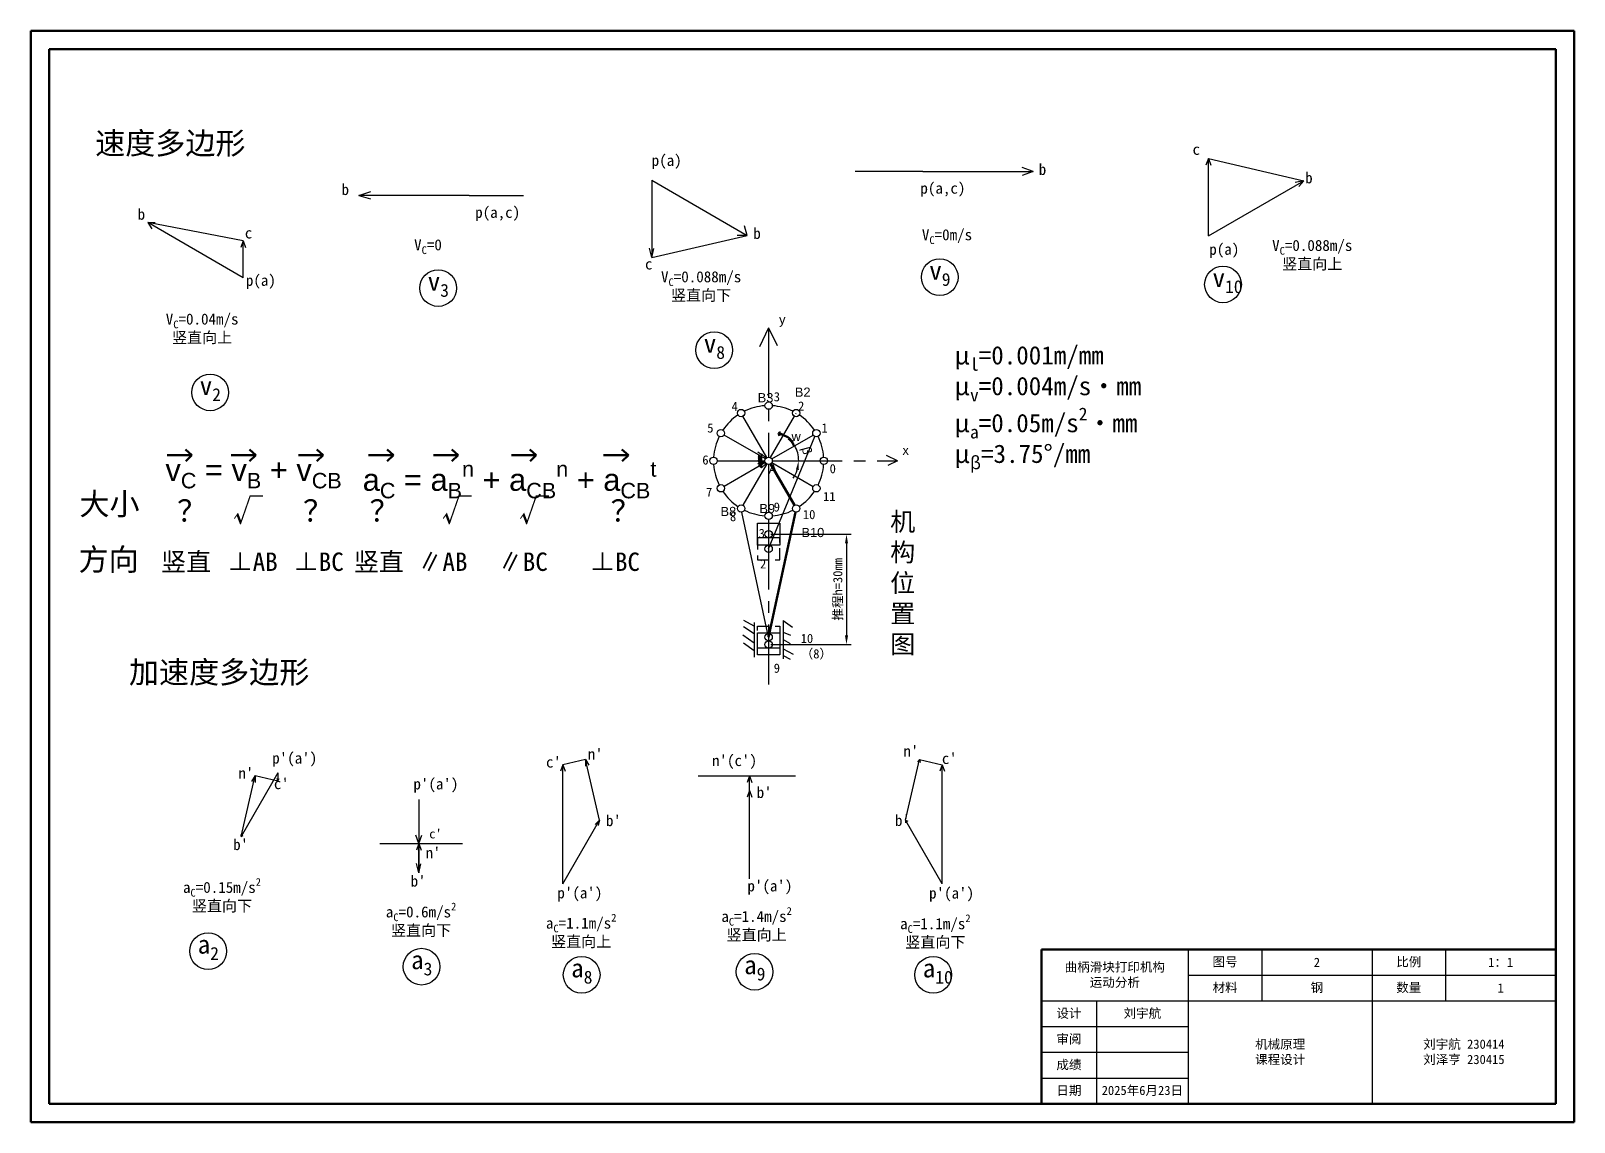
# Model space of a CAD drawing. Header units: millimetres. Extents: x 1831 to 4374, y 1930 to 4051.
# Drawn here: x 1831.1 to 2251.1, y 1930.1 to 2227.1 of the extents above; entities outside this region: 2.
import ezdxf

# ---------------------------------------------------------------- set-up
doc = ezdxf.new("R2010")
doc.units = ezdxf.units.MM
doc.linetypes.add('CENTER2', pattern=[28.575, 19.05, -3.175, 3.175, -3.175])
doc.linetypes.add('HIDDEN2', pattern=[4.7625, 3.175, -1.5875])
doc.layers.add('中心线', color=7, linetype='CENTER2')
doc.layers.add('虚线', color=7, linetype='HIDDEN2')
doc.layers.add('粗实线', color=7, linetype='Continuous', lineweight=50)
doc.styles.get("Standard").update_dxf_attribs({"font": 'arial.ttf'})
doc.dimstyles.new('ISO-25', dxfattribs={"dimtxt": 2.5, "dimasz": 2.5, "dimexe": 1.25, "dimexo": 0.625, "dimtad": 1, "dimtxsty": 'Standard', "dimcen": 2.5, "dimadec": 0, "dimazin": 0, "dimtfac": 1, "dimtmove": 0, "dimatfit": 3, "dimfxl": 1, "dimarcsym": 0})

# ---------------------------------------------------------------- blocks, each defined once
blk = doc.blocks.new('*U2')
blk.add_circle((0, 0), 1)
blk = doc.blocks.new('*U3')
at = {"color": 0, "linetype": 'ByBlock', "lineweight": -2, "transparency": 16777216}
blk.add_blockref('*U2', (2031.84, 2125.12), dxfattribs=at)
for p, rotation in [((2024.34, 2123.11), 29.99999999999999), ((2039.34, 2123.11), 329.9999999999999), ((2018.85, 2117.62), 59.99999999999999), ((2044.83, 2117.62), 299.9999999999999), ((2016.84, 2110.12), 90), ((2046.84, 2110.12), 270), ((2018.85, 2102.62), 120), ((2044.83, 2102.62), 240), ((2024.34, 2097.13), 150), ((2031.84, 2095.12), 180), ((2039.34, 2097.13), 210)]:
    blk.add_blockref('*U2', p, dxfattribs=dict(at, rotation=rotation))
blk = doc.blocks.new('*D4')
at = {"layer": 'Defpoints', "color": 0, "transparency": 16777216}
for p in [(2044.83, 2117.62), (2032.71, 2110.62), (2032.84, 2110.12), (2039.91, 2111.55), (2066.87, 2110.12)]:
    blk.add_point(p, dxfattribs=at)
at = {"layer": '粗实线', "color": 0, "lineweight": -2, "transparency": 16777216}
for start, end in [(47.5625, 65.125), (0, 30), (324.875, 342.4375)]:
    blk.add_arc((2031.84, 2110.12), 8.19, start, end, dxfattribs=at)
at = {"layer": '粗实线', "color": 0, "transparency": 16777216}
for points in [[(2037.69, 2116.43), (2037.04, 2115.91), (2038.93, 2114.22)], [(2039.24, 2107.72), (2040.06, 2107.59), (2040.03, 2110.12)]]:
    blk.add_solid(points, dxfattribs=at)
at = {"layer": '粗实线', "color": 0, "transparency": 16777216, "insert": (2041.92, 2112.82), "char_height": 2.5, "attachment_point": 5, "rotation": 285}
blk.add_mtext('β', dxfattribs=at)
blk = doc.blocks.new('*D5')
at = {"color": 0, "lineweight": -2, "transparency": 16777216}
for p, q in [((2032.47, 2090.12), (2054.28, 2090.12)), ((2053.03, 2087.62), (2053.03, 2062.62)), ((2032.47, 2060.12), (2054.28, 2060.12))]:
    blk.add_line(p, q, dxfattribs=at)
at = {"color": 0, "transparency": 16777216}
for points in [[(2052.61, 2087.62), (2053.45, 2087.62), (2053.03, 2090.12)], [(2052.61, 2062.62), (2053.45, 2062.62), (2053.03, 2060.12)]]:
    blk.add_solid(points, dxfattribs=at)
at = {"layer": 'Defpoints', "color": 0, "transparency": 16777216}
for p in [(2031.84, 2090.12), (2031.84, 2060.12), (2053.03, 2060.12)]:
    blk.add_point(p, dxfattribs=at)
at = {"color": 0, "transparency": 16777216, "insert": (2050.78, 2075.12), "char_height": 2.5, "attachment_point": 5, "rotation": 90}
blk.add_mtext('{\\fSimSun|b0|i0|c134|p2;推程h=30mm}', dxfattribs=at)

msp = doc.modelspace()

# ---------------------------------------------------------------- linework, layer by layer
for p, q in [((2073.832, 2188.883), (2055.368, 2188.883)), ((2073.832, 2188.883), (2103.832, 2188.883)), ((2151.508, 2171.345), (2151.508, 2192.345)), ((2151.508, 2192.345), (2177.488, 2186.345)), ((2000.06, 2186.451), (2026.041, 2171.451)), ((2000.06, 2186.451), (2000.06, 2165.451)), ((2151.508, 2171.345), (2177.488, 2186.345)), ((1920.317, 2182.315), (1923.547, 2183.364)), ((1950.317, 2182.315), (1920.317, 2182.315)), ((1920.317, 2182.315), (1923.447, 2181.368)), ((1950.317, 2182.315), (1965.164, 2182.315)), ((1888.853, 2159.949), (1862.873, 2174.949)), ((1888.853, 2169.949), (1862.873, 2174.949)), ((1862.873, 2174.949), (1864.011, 2173.27)), ((1862.873, 2174.949), (1864.908, 2174.949)), ((2000.06, 2165.451), (2026.041, 2171.451)), ((2026.041, 2171.451), (2023.27, 2171.451)), ((2026.041, 2171.451), (2025.243, 2174.047)), ((1888.853, 2159.949), (1888.853, 2169.949)), ((2031.843, 2146.313), (2029.367, 2141.15)), ((2031.843, 2146.313), (2034.183, 2141.497)), ((2031.343, 2110.991), (2024.843, 2122.249)), ((2032.343, 2110.991), (2038.843, 2122.249)), ((2039.232, 2122.922), (2039.343, 2123.115)), ((2030.977, 2110.625), (2019.719, 2117.125)), ((2032.709, 2110.625), (2043.968, 2117.125)), ((2031.843, 2086.125), (2044.452, 2116.7)), ((2030.977, 2109.625), (2019.719, 2103.125)), ((2031.343, 2109.259), (2024.843, 2098)), ((2029.935, 2111.688), (2028.876, 2112.459)), ((2029.935, 2108.661), (2028.938, 2109.371)), ((2029.935, 2110.786), (2028.947, 2111.496)), ((2029.935, 2109.727), (2028.957, 2110.399)), ((2029.935, 2109.333), (2028.963, 2110.019)), ((2029.935, 2110.091), (2028.968, 2110.725)), ((2029.935, 2110.381), (2028.988, 2111.121)), ((2029.935, 2108.222), (2029.09, 2108.845)), ((2029.935, 2109.023), (2029.122, 2109.632)), ((2031.123, 2110.818), (2029.935, 2111.96)), ((2029.935, 2111.96), (2029.935, 2108.222)), ((2029.935, 2109.499), (2030.843, 2110.125)), ((2029.935, 2109.499), (2030.843, 2110.125)), ((2029.935, 2108.222), (2031.135, 2109.418)), ((2031.843, 2110.125), (2031.843, 2110.125)), ((2031.843, 2110.125), (2031.843, 2110.125)), ((2031.843, 2110.125), (2031.843, 2110.125)), ((2031.843, 2110.125), (2031.843, 2110.125)), ((2031.843, 2110.125), (2031.843, 2110.125)), ((2031.843, 2110.125), (2031.843, 2110.125)), ((2031.843, 2110.125), (2031.843, 2110.125)), ((2031.843, 2110.125), (2031.843, 2110.125)), ((2032.709, 2109.625), (2043.968, 2103.125)), ((2066.873, 2110.125), (2063.958, 2111.567)), ((2066.873, 2110.125), (2064.306, 2108.856)), ((2031.843, 2062.125), (2024.553, 2096.156)), ((2028.843, 2087.125), (2028.843, 2093.125)), ((2028.843, 2093.125), (2034.843, 2093.125)), ((2034.843, 2093.125), (2034.843, 2087.125)), ((2031.843, 2087.125), (2028.843, 2087.125)), ((2034.843, 2087.125), (2031.843, 2087.125)), ((2027.932, 2065.125), (2025.053, 2066.638)), ((2035.838, 2066.638), (2035.838, 2056.247)), ((2035.838, 2066.638), (2038.331, 2064.834)), ((2027.932, 2060.455), (2024.839, 2062.644)), ((2027.932, 2063.031), (2025.01, 2064.877)), ((2027.932, 2066.08), (2027.932, 2056.676)), ((2028.843, 2057.296), (2028.843, 2063.296)), ((2028.843, 2063.296), (2034.843, 2063.296)), ((2034.843, 2063.296), (2034.843, 2057.296)), ((2035.838, 2063.503), (2037.815, 2062.687)), ((2027.932, 2058.394), (2025.01, 2060.455)), ((2031.843, 2059.125), (2028.843, 2059.125)), ((2035.838, 2061.442), (2037.686, 2060.412)), ((2035.838, 2058.952), (2038.502, 2057.492)), ((2031.843, 2057.296), (2028.843, 2057.296)), ((2034.843, 2057.296), (2031.843, 2057.296)), ((2035.838, 2057.105), (2037.686, 2056.161)), ((1982.022, 2028.833), (1975.846, 2027.407)), ((1985.846, 2012.269), (1982.022, 2028.833)), ((1982.022, 2028.833), (1982.022, 2026.985)), ((1982.022, 2028.833), (1982.918, 2027.308)), ((2069.087, 2012.269), (2072.911, 2028.833)), ((2072.911, 2028.833), (2072.347, 2028.117)), ((2072.911, 2028.833), (2079.087, 2027.407)), ((2072.911, 2028.833), (2073.12, 2027.975)), ((1898.309, 2025.202), (1888.309, 2007.881)), ((1888.309, 2007.881), (1892.133, 2024.446)), ((1892.133, 2024.446), (1898.309, 2023.02)), ((1898.309, 2025.202), (1898.309, 2023.02)), ((1975.846, 1994.948), (1975.846, 2027.407)), ((2079.087, 1994.948), (2079.087, 2027.407)), ((2012.701, 2024.34), (2039.109, 2024.34)), ((2026.625, 2016.34), (2026.625, 2024.34)), ((1936.628, 2017.952), (1936.628, 1997.952)), ((2026.625, 1996.34), (2026.625, 2016.34)), ((1975.846, 1994.948), (1985.846, 2012.269)), ((1985.846, 2012.269), (1984.665, 2011.116)), ((1985.846, 2012.269), (1985.487, 2010.892)), ((2079.087, 1994.948), (2069.087, 2012.269)), ((2069.087, 2012.269), (2069.087, 2011.586)), ((2069.087, 2012.269), (2069.679, 2012.003)), ((1936.628, 2005.952), (1935.809, 2008.191)), ((1936.628, 2005.952), (1937.445, 2008.212)), ((1926.006, 2005.952), (1948.5, 2005.952)), ((1936.628, 1997.952), (1936.628, 2005.952)), ((2146.056, 1977.12), (2146.056, 1935.12)), ((2166.056, 1977.12), (2166.056, 1963.12)), ((2196.056, 1977.12), (2196.056, 1935.12)), ((2216.056, 1977.12), (2216.056, 1963.12)), ((2146.056, 1970.12), (2246.056, 1970.12)), ((2106.056, 1963.12), (2246.056, 1963.12)), ((2121.056, 1963.12), (2121.056, 1935.12)), ((2106.056, 1956.12), (2146.056, 1956.12)), ((2106.056, 1949.12), (2146.056, 1949.12)), ((2106.056, 1942.12), (2146.056, 1942.12))]:
    msp.add_line(p, q)
for centre, radius in [((2078.402, 2160.086), 4.994), ((2155.493, 2158.124), 4.994), ((1941.903, 2157.117), 4.994), ((2017.036, 2140.23), 4.994), ((1879.849, 2128.728), 4.994), ((2031.843, 2110.125), 1), ((2031.843, 2090.125), 1), ((2031.843, 2086.125), 1), ((2031.843, 2062.125), 1), ((2031.843, 2060.125), 1), ((1879.304, 1976.66), 4.994), ((1937.388, 1972.431), 4.994), ((1980.952, 1970.206), 4.994), ((2028.03, 1971.061), 4.994), ((2076.628, 1970.19), 4.994)]:
    msp.add_circle(centre, radius)
for start, end in [(123.82043, 146.17957), (93.82043, 116.17957), (63.82043, 86.17957), (33.82043, 56.17957), (153.82043, 176.17957), (3.82043, 26.17957), (183.82043, 206.17957), (333.82043, 356.17957), (213.82043, 236.58918), (303.82043, 326.17957), (243.82043, 266.17957), (273.82043, 296.17957)]:
    msp.add_arc((2031.843, 2110.125), 15, start, end)
at = {"layer": '中心线'}
for p, q in [((2031.843, 2146.313), (2031.843, 2111.125)), ((2017.843, 2110.125), (2030.843, 2110.125)), ((2031.843, 2109.125), (2031.843, 2096.125)), ((2032.843, 2110.125), (2066.873, 2110.125)), ((2031.843, 2094.125), (2031.843, 2049.264))]:
    msp.add_line(p, q, dxfattribs=at)
at = {"layer": '粗实线'}
for p, q in [((1831.056, 2227.12), (2251.056, 2227.12)), ((1831.056, 1930.12), (1831.056, 2227.12)), ((2251.056, 2227.12), (2251.056, 1930.12)), ((1836.056, 2222.12), (1836.056, 1935.12)), ((2246.056, 2222.12), (1836.056, 2222.12)), ((2246.056, 1935.12), (2246.056, 2222.12)), ((2073.832, 2188.883), (2073.832, 2188.883)), ((1950.317, 2182.315), (1950.317, 2182.315)), ((2034.48, 2117.614), (2035.066, 2117.876)), ((2034.48, 2117.614), (2034.838, 2116.918)), ((1874.902, 2111.665), (1873.153, 2113.225)), ((1892.278, 2111.665), (1890.528, 2113.225)), ((1910.601, 2111.665), (1908.852, 2113.225)), ((1929.729, 2111.665), (1927.98, 2113.225)), ((1947.348, 2111.665), (1945.599, 2113.225)), ((1968.59, 2111.665), (1966.841, 2113.225)), ((1993.659, 2111.665), (1991.91, 2113.225)), ((1868.156, 2111.665), (1874.902, 2111.665)), ((1874.902, 2111.665), (1873.216, 2109.979)), ((1885.531, 2111.665), (1892.278, 2111.665)), ((1892.278, 2111.665), (1890.591, 2109.979)), ((1903.854, 2111.665), (1910.601, 2111.665)), ((1910.601, 2111.665), (1908.914, 2109.979)), ((1922.982, 2111.665), (1929.729, 2111.665)), ((1929.729, 2111.665), (1928.043, 2109.979)), ((1940.601, 2111.665), (1947.348, 2111.665)), ((1947.348, 2111.665), (1945.661, 2109.979)), ((1961.844, 2111.665), (1968.59, 2111.665)), ((1968.59, 2111.665), (1966.904, 2109.979)), ((1986.912, 2111.665), (1993.659, 2111.665)), ((1993.659, 2111.665), (1991.972, 2109.979)), ((2032.343, 2109.259), (2038.843, 2098)), ((2031.843, 2062.125), (2039.134, 2096.156)), ((1936.628, 2017.952), (1936.628, 2017.952)), ((2026.625, 1996.34), (2026.625, 1996.34)), ((2106.056, 1935.12), (2106.056, 1977.12)), ((2106.056, 1977.12), (2246.056, 1977.12)), ((1836.056, 1935.12), (2246.056, 1935.12)), ((2251.056, 1930.12), (1831.056, 1930.12))]:
    msp.add_line(p, q, dxfattribs=at)
msp.add_spline([(2038.771, 2114.125), (2037.756, 2115.915), (2034.48, 2117.614)], degree=3, dxfattribs=at)
at = {"layer": '虚线'}
for p, q in [((2103.832, 2188.883), (2100.085, 2190.174)), ((2103.832, 2188.883), (2100.085, 2187.474)), ((2151.508, 2192.345), (2150.868, 2190.576)), ((2151.508, 2192.345), (2152.155, 2190.576)), ((2177.488, 2186.345), (2175.118, 2185.83)), ((2177.488, 2186.345), (2176.121, 2184.734)), ((1888.853, 2169.949), (1888.214, 2168.18)), ((1888.853, 2169.949), (1889.501, 2168.18)), ((2000.06, 2165.451), (1999.457, 2167.999)), ((2000.06, 2165.451), (2000.634, 2167.909)), ((2031.843, 2089.125), (2028.843, 2089.125)), ((2028.843, 2089.125), (2028.843, 2083.125)), ((2034.843, 2089.125), (2031.843, 2089.125)), ((2034.843, 2083.125), (2034.843, 2089.125)), ((2028.843, 2083.125), (2034.843, 2083.125)), ((2028.843, 2059.125), (2028.843, 2065.125)), ((2028.843, 2065.125), (2034.843, 2065.125)), ((2034.843, 2065.125), (2034.843, 2059.125)), ((2034.843, 2059.125), (2031.843, 2059.125)), ((1892.133, 2024.446), (1891.11, 2022.784)), ((1892.133, 2024.446), (1892.133, 2022.559)), ((1975.846, 2027.407), (1975.207, 2025.638)), ((1975.846, 2027.407), (1976.493, 2025.638)), ((2079.087, 2027.407), (2078.447, 2025.638)), ((2079.087, 2027.407), (2079.734, 2025.638)), ((1898.309, 2023.02), (1898.06, 2023.654)), ((1898.309, 2023.02), (1898.61, 2023.682)), ((2026.625, 2024.34), (2025.985, 2022.57)), ((2026.625, 2020.34), (2025.985, 2018.57)), ((2026.625, 2024.34), (2027.272, 2022.57)), ((2026.625, 2020.34), (2027.272, 2018.57)), ((1888.309, 2007.881), (1888.309, 2008.414)), ((1888.309, 2007.881), (1888.856, 2008.091)), ((1936.628, 2005.952), (1935.988, 2004.182)), ((1936.628, 2005.952), (1937.275, 2004.182)), ((1936.628, 1997.952), (1936.025, 2000.501)), ((1936.628, 1997.952), (1937.202, 2000.41))]:
    msp.add_line(p, q, dxfattribs=at)

# ---------------------------------------------------------------- block references
msp.add_blockref('*U3', (0, 0))

# ---------------------------------------------------------------- texts
for s, width, heights, insert, char_height, attachment_point in [("{\\fFangSong|b0|i0|c0|p49;c'}", 7.35954, [0], (3783.754, 4048.061), 3, 9), ('{\\fFangSong|b0|i0|c134|p49;机械原理\\fFangSong|b0|i0|c0|p49;\\P\\fFangSong|b0|i0|c134|p49;课程设计}', 50, [0], (4367.112, 3912.24), 2.5, 5), ('{\\fFangSong|b0|i0|c0|p49;p(a)}', 4.86341, [0], (2000.022, 2193.371), 3, 1), ('{\\fFangSong|b0|i0|c0|p49;c}', 3.66711, [0], (2147.201, 2196.374), 3, 1), ('{\\fFangSong|b0|i0|c0|p49;b}', 8.01301, [0], (2107.394, 2190.916), 3, 3), ('{\\fFangSong|b0|i0|c0|p49;b}', 8.01301, [0], (2179.892, 2188.628), 3, 3), ('{\\fFangSong|b0|i0|c0|p49;b}', 8.01301, [0], (1917.642, 2185.448), 3, 3), ('{\\fFangSong|b0|i0|c0|p49;p(a\\fFangSong|b0|i0|c134|p49;,c\\fFangSong|b0|i0|c0|p49;)}', 4.86341, [0], (2073.146, 2185.812), 3, 1), ('{\\fFangSong|b0|i0|c0|p49;b}', 8.01301, [0], (1862.148, 2178.716), 3, 3), ('{\\fFangSong|b0|i0|c0|p49;p(a\\fFangSong|b0|i0|c134|p49;,c\\fFangSong|b0|i0|c0|p49;)}', 4.86341, [0], (1951.973, 2179.232), 3, 1), ('{\\fFangSong|b0|i0|c0|p49;c}', 3.66711, [0], (1889.282, 2173.618), 3, 1), ('{\\fFangSong|b0|i0|c0|p49;b}', 8.01301, [0], (2029.712, 2173.502), 3, 3), ('{\\fFangSong|b0|i0|c0|p49;p(a)}', 4.86341, [0], (2151.765, 2169.181), 3, 1), ('{\\fFangSong|b0|i0|c0|p49;c}', 3.66711, [0], (1998.198, 2165.179), 3, 1), ('\\A1;{\\fFangSong|b0|i0|c134|p49;v\\H0.7x;\\S^ 9;}', 11.70348, [0], (2075.559, 2164.413), 5, 1), ('{\\fFangSong|b0|i0|c0|p49;p(a)}', 4.86341, [0], (1889.57, 2160.728), 3, 1), ('\\A1;{\\fFangSong|b0|i0|c134|p49;v\\H0.7x;\\S^ 3;}', 11.70348, [5.057], (1939.059, 2161.445), 5, 1), ('\\A1;{\\fFangSong|b0|i0|c134|p49;v\\H0.7x;\\S^ 10;}', 11.70348, [0], (2152.65, 2162.452), 5, 1), ('\\A1;{\\fFangSong|b0|i0|c134|p49;v\\H0.7x;\\S^ 8;}', 11.70348, [0], (2014.193, 2144.557), 5, 1), ('\\A1;{\\fFangSong|b0|i0|c134|p49;v\\H0.7x;\\S^ 2;}', 11.70348, [0], (1877.005, 2133.056), 5, 1), ('\\A1;v{\\H0.7x;\\S^ C;\\H1.42857x; }= v{\\H0.7x;\\S^ B;\\H1.42857x; }+ v{\\H0.7x;\\S^ CB;}', 106.17894, [0], (1867.68, 2110.653), 6, 1), ('\\A1;a{\\H0.7x;\\S^ C;\\H1.42857x; }= a{\\H0.7x;\\S^ B;\\Sn^ ;\\H1.42857x; }+ a{\\H0.7x;\\S^ CB;\\Sn^ ;\\H1.42857x; }+ a{\\H0.7x;\\S^ CB;\\St^ ;}', 129.1528, [0], (1921.373, 2109.979), 6, 1), ("{\\fFangSong|b0|i0|c0|p49;p'(a')}", 17.52782, [0], (1896.731, 2030.708), 3, 1), ("{\\fFangSong|b0|i0|c0|p49;c'}", 7.35954, [0], (1975.335, 2026.576), 3, 9), ("{\\fFangSong|b0|i0|c134|p49;n\\fFangSong|b0|i0|c0|p49;'}", 7.35954, [0], (1986.69, 2028.792), 3, 9), ("{\\fFangSong|b0|i0|c134|p49;n'(\\fFangSong|b0|i0|c0|p49;c'\\fFangSong|b0|i0|c134|p49;)}", 7.35954, [0], (2028.677, 2026.234), 3, 9), ("{\\fFangSong|b0|i0|c134|p49;n\\fFangSong|b0|i0|c0|p49;'}", 7.35954, [0], (2072.603, 2029.609), 3, 9), ("{\\fFangSong|b0|i0|c0|p49;c'}", 7.35954, [0], (2083.064, 2027.546), 3, 9), ("{\\fFangSong|b0|i0|c134|p49;n\\fFangSong|b0|i0|c0|p49;'}", 7.35954, [0], (1891.621, 2023.615), 3, 9), ("{\\fFangSong|b0|i0|c0|p49;c'}", 7.35954, [0], (1901.269, 2020.694), 3, 9), ("{\\fFangSong|b0|i0|c0|p49;p'(a')}", 17.52782, [0], (1935.175, 2023.673), 3, 1), ("{\\fFangSong|b0|i0|c0|p49;b'}", 4.50197, [0], (2028.604, 2021.351), 3, 1), ("{\\fFangSong|b0|i0|c0|p49;b'}", 4.50197, [0], (1987.569, 2013.684), 3, 1), ("{\\fFangSong|b0|i0|c0|p49;b'}", 4.50197, [0], (2066.223, 2013.723), 3, 1), ("{\\fFangSong|b0|i0|c0|p49;c'}", 3.49681, [0], (1939.472, 2007.298), 2.5, 7), ("{\\fFangSong|b0|i0|c0|p49;b'}", 4.50197, [0], (1886.11, 2007.167), 3, 1), ("{\\fFangSong|b0|i0|c134|p49;n'}", 7.35954, [0], (1942.55, 2001.952), 3, 9), ("{\\fFangSong|b0|i0|c0|p49;b'}", 4.50197, [0], (1934.43, 1997.237), 3, 1), ("{\\fFangSong|b0|i0|c0|p49;p'(a')}", 17.52782, [0], (2026.069, 1995.92), 3, 1), ("{\\fFangSong|b0|i0|c0|p49;p'(a')}", 17.52782, [0], (1974.345, 1994.015), 3, 1), ("{\\fFangSong|b0|i0|c0|p49;p'(a')}", 17.52782, [0], (2075.511, 1993.968), 3, 1), ('\\A1;{\\fFangSong|b0|i0|c0|p49;a\\H0.7x;\\S^ 2;}', 11.70348, [0], (1876.46, 1980.988), 5, 1), ('\\A1;{\\fFangSong|b0|i0|c0|p49;a\\fFangSong|b0|i0|c134|p49;\\H0.7x;\\S^ 3;}', 11.70348, [0], (1934.545, 1976.758), 5, 1), ('\\A1;{\\fFangSong|b0|i0|c0|p49;a\\fFangSong|b0|i0|c134|p49;\\H0.7x;\\S^ 9;}', 11.70348, [0], (2025.186, 1975.388), 5, 1), ('{\\fFangSong|b0|i0|c134|p49;图号}', 20, [0], (2156.056, 1973.62), 2.5, 5), ('{\\fFangSong|b0|i0|c0|p49;2}', 30, [0], (2181.056, 1973.62), 2.5, 5), ('{\\fFangSong|b0|i0|c134|p49;比例}', 20, [0], (2206.056, 1973.62), 2.5, 5), ('{\\fFangSong|b0|i0|c134|p49;1：1}', 30, [0], (2231.056, 1973.62), 2.5, 5), ('\\A1;{\\fFangSong|b0|i0|c0|p49;a\\fFangSong|b0|i0|c134|p49;\\H0.7x;\\S^ 8;}', 11.70348, [0], (1978.109, 1974.533), 5, 1), ('\\A1;{\\fFangSong|b0|i0|c0|p49;a\\fFangSong|b0|i0|c134|p49;\\H0.7x;\\S^ 10;}', 11.70348, [0], (2073.785, 1974.518), 5, 1), ('{\\fFangSong|b0|i0|c134|p49;曲柄滑块打印机构\\fFangSong|b0|i0|c0|p49;\\P\\fFangSong|b0|i0|c134|p49;运动分析}', 40, [0], (2126.056, 1970.12), 2.5, 5), ('{\\fFangSong|b0|i0|c134|p49;材料}', 20, [0], (2156.056, 1966.62), 2.5, 5), ('{\\fFangSong|b0|i0|c134|p49;钢}', 30, [0], (2181.056, 1966.62), 2.5, 5), ('{\\fFangSong|b0|i0|c134|p49;数量}', 20, [0], (2206.056, 1966.62), 2.5, 5), ('{\\fFangSong|b0|i0|c134|p49;1}', 30, [0], (2231.056, 1966.62), 2.5, 5), ('{\\fSimSun|b0|i0|c134|p2;刘宇航}', 25, [0], (2133.556, 1959.62), 2.5, 5), ('{\\fFangSong|b0|i0|c134|p49;设计}', 15, [0], (2113.556, 1959.62), 2.5, 5), ('{\\fFangSong|b0|i0|c134|p49;审阅}', 15, [0], (2113.556, 1952.62), 2.5, 5), ('{\\fFangSong|b0|i0|c134|p49;机械原理\\fFangSong|b0|i0|c0|p49;\\P\\fFangSong|b0|i0|c134|p49;课程设计}', 50, [0], (2171.056, 1949.12), 2.5, 5), ('{\\fFangSong|b0|i0|c134|p49;刘宇航 230414\\P刘泽亨 230415}', 50, [0], (2221.056, 1949.12), 2.5, 5), ('{\\fFangSong|b0|i0|c134|p49;成绩}', 15, [0], (2113.556, 1945.62), 2.5, 5), ('{\\fFangSong|b0|i0|c134|p49;日期}', 15, [0], (2113.556, 1938.62), 2.5, 5), ('{\\fSimSun|b0|i0|c134|p2;2025年6月23日}', 25, [0], (2133.556, 1938.62), 2.5, 5)]:
    msp.add_mtext_dynamic_manual_height_columns(s, width=width, gutter_width=12.5, heights=heights, dxfattribs=dict(insert=insert, char_height=char_height, attachment_point=attachment_point))
at = {"layer": '粗实线'}
for s, width, insert, char_height, attachment_point in [('\\A1;{\\fFangSong|b0|i0|c0|p49;V\\H0.7x;\\S^ C;\\H1.42857x;=0m/s}', 34.95318, (2080.383, 2171.123), 3, 5), ('\\A1;{\\fFangSong|b0|i0|c0|p49;V\\H0.7x;\\S^ C;\\H1.42857x;=\\fFangSong|b0|i0|c134|p49;0}', 34.95318, (1939.131, 2168.384), 3, 5), ('\\A1;{\\fFangSong|b0|i0|c0|p49;V\\H0.7x;\\S^ C;\\H1.42857x;=0.0\\fFangSong|b0|i0|c134|p49;88\\fFangSong|b0|i0|c0|p49;m/s\\P\\fFangSong|b0|i0|c134|p49;竖直向上}', 34.95318, (2179.778, 2166.054), 3, 5), ('\\A1;{\\fFangSong|b0|i0|c0|p49;V\\H0.7x;\\S^ C;\\H1.42857x;=0.0\\fFangSong|b0|i0|c134|p49;88\\fFangSong|b0|i0|c0|p49;m/s\\P\\fFangSong|b0|i0|c134|p49;竖直向下}', 34.95318, (2013.47, 2157.52), 3, 5), ('\\A1;{\\fFangSong|b0|i0|c0|p49;V\\H0.7x;\\S^ C;\\H1.42857x;=0.04m/s\\P\\fFangSong|b0|i0|c134|p49;竖直向上}', 34.95318, (1877.667, 2146.019), 3, 5), ('y', 6.00263, (2034.687, 2149.812), 2.5, 1), ('\\A1;{\\fFangSong|b0|i0|c134|p49;μ\\H0.7x;\\S^ l;\\H1.42857x;=0.001m/mm\\Pμ\\H0.7x;\\S^ v;\\H1.42857x;=0.004m/s·mm\\Pμ\\H0.7x;\\S^ a;\\H1.42857x;=0.05m/s\\H0.7x;\\S2^ ;\\H1.42857x;·mm\\Pμ\\H0.7x;\\S^ β;\\H1.42857x;=3.75°/mm}', 67.42888, (2082.369, 2141.332), 5, 1), ('B2', 4, (2038.973, 2130.034), 2.5, 1), ('{\\fFangSong|b0|i0|c134|p49;4}', 4.62555, (2021.76, 2126.147), 2.5, 1), ('B3', 4, (2028.861, 2128.531), 2.5, 1), ('{\\fFangSong|b0|i0|c134|p49;3}', 4.62555, (2033.231, 2128.794), 2.5, 1), ('{\\fFangSong|b0|i0|c134|p49;2}', 4.62555, (2039.849, 2126.255), 2.5, 1), ('{\\fFangSong|b0|i0|c134|p49;5}', 4.62555, (2015.127, 2120.294), 2.5, 1), ('w', 1.66301, (2038.059, 2117.986), 2.5, 1), ('{\\fFangSong|b0|i0|c0|p49;1}', 4.62555, (2046.221, 2120.294), 2.5, 1), ('x', 4.15567, (2068.262, 2114.216), 2.5, 1), ('{\\fFangSong|b0|i0|c134|p49;6}', 4.62555, (2013.788, 2111.602), 2.5, 1), ('A', 4, (2031.843, 2109.125), 2.5, 1), ('{\\fFangSong|b0|i0|c134|p49;0}', 4.62555, (2048.447, 2109.224), 2.5, 1), ('{\\fFangSong|b0|i0|c134|p49;大小}', 20.1563, (1844.267, 2101.373), 6, 1), ('{\\fFangSong|b0|i0|c134|p49;√}', 6.909, (1886.038, 2099.509), 6, 1), ('{\\fFangSong|b0|i0|c134|p49;√}', 6.909, (1942.865, 2099.509), 6, 1), ('{\\fFangSong|b0|i0|c134|p49;√}', 6.909, (1963.898, 2099.509), 6, 1), ('{\\fFangSong|b0|i0|c134|p49;7}', 4.62555, (2014.808, 2102.807), 2.5, 1), ('{\\fFangSong|b0|i0|c0|p49;1\\fFangSong|b0|i0|c134|p49;1}', 4.62555, (2046.644, 2101.641), 2.5, 1), ('{\\fFangSong|b0|i0|c134|p49;？}', 6.909, (1870.865, 2099.509), 6, 1), ('{\\fFangSong|b0|i0|c134|p49;？}', 6.909, (1905.149, 2099.509), 6, 1), ('{\\fFangSong|b0|i0|c134|p49;？}', 6.909, (1923.249, 2099.509), 6, 1), ('{\\fFangSong|b0|i0|c134|p49;？}', 6.909, (1988.873, 2099.509), 6, 1), ('B8', 4, (2018.75, 2097.564), 2.5, 1), ('{\\fFangSong|b0|i0|c134|p49;8}', 4.62555, (2021.314, 2096.179), 2.5, 1), ('B9', 4, (2029.322, 2098.358), 2.5, 1), ('{\\fFangSong|b0|i0|c134|p49;9}', 4.62555, (2033.231, 2098.794), 2.5, 1), ('{\\fFangSong|b0|i0|c0|p49;1\\fFangSong|b0|i0|c134|p49;0}', 4.62555, (2041.16, 2096.737), 2.5, 1), ('B10', 4, (2040.771, 2091.843), 2.5, 1), ('{\\fFangSong|b0|i0|c134|p49;3}', 4.62555, (2029.121, 2091.598), 2.5, 1), ('{\\fFangSong|b0|i0|c134|p49;方向}', 26.12636, (1844.031, 2086.257), 6, 1), ('{\\fFangSong|b0|i0|c134|p49;竖直}', 21.55988, (1866.498, 2085.137), 5, 1), ('{\\fFangSong|b0|i0|c134|p49;⊥AB}', 21.55988, (1884.623, 2085.137), 5, 1), ('{\\fFangSong|b0|i0|c134|p49;⊥BC}', 21.55988, (1902.594, 2085.137), 5, 1), ('{\\fFangSong|b0|i0|c134|p49;竖直}', 21.55988, (1918.945, 2085.137), 5, 1), ('{\\fFangSong|b0|i0|c134|p49;∥AB}', 21.55988, (1936.268, 2085.137), 5, 1), ('{\\fFangSong|b0|i0|c134|p49;∥BC}', 21.55988, (1958.124, 2085.137), 5, 1), ('{\\fFangSong|b0|i0|c134|p49;⊥BC}', 21.55988, (1983.218, 2085.137), 5, 1), ('{\\fFangSong|b0|i0|c134|p49;2}', 4.62555, (2029.481, 2083.299), 2.5, 1), ('{\\fFangSong|b0|i0|c0|p49;1\\fFangSong|b0|i0|c134|p49;0（8）}', 4.62555, (2040.566, 2063.002), 2.5, 1), ('{\\fFangSong|b0|i0|c134|p49;9}', 4.62555, (2033.231, 2054.923), 2.5, 1), ('\\A1;{\\fFangSong|b0|i0|c134|p49;a\\fFangSong|b0|i0|c0|p49;\\H0.7x;\\S^ C;\\H1.42857x;=0.\\fFangSong|b0|i0|c134|p49;15\\fFangSong|b0|i0|c0|p49;m/s\\fFangSong|b0|i0|c134|p49;\\H0.7x;\\S2^ ;\\fFangSong|b0|i0|c0|p49;\\H1.42857x;\\P\\fFangSong|b0|i0|c134|p49;竖直向下}', 34.95318, (1883.066, 1991.848), 3, 5), ('\\A1;{\\fFangSong|b0|i0|c134|p49;a\\fFangSong|b0|i0|c0|p49;\\H0.7x;\\S^ C;\\H1.42857x;=0\\fFangSong|b0|i0|c134|p49;.6\\fFangSong|b0|i0|c0|p49;m/s\\fFangSong|b0|i0|c134|p49;\\H0.7x;\\S2^ ;\\fFangSong|b0|i0|c0|p49;\\H1.42857x;\\P\\fFangSong|b0|i0|c134|p49;竖直向下}', 34.95318, (1937.253, 1985.175), 3, 5), ('\\A1;{\\fFangSong|b0|i0|c134|p49;a\\fFangSong|b0|i0|c0|p49;\\H0.7x;\\S^ C;\\H1.42857x;=\\fFangSong|b0|i0|c134|p49;1.1\\fFangSong|b0|i0|c0|p49;m/s\\fFangSong|b0|i0|c134|p49;\\H0.7x;\\S2^ ;\\fFangSong|b0|i0|c0|p49;\\H1.42857x;\\P\\fFangSong|b0|i0|c134|p49;竖直向上}', 34.95318, (1980.826, 1982.126), 3, 5), ('\\A1;{\\fFangSong|b0|i0|c134|p49;a\\fFangSong|b0|i0|c0|p49;\\H0.7x;\\S^ C;\\H1.42857x;=\\fFangSong|b0|i0|c134|p49;1.4\\fFangSong|b0|i0|c0|p49;m/s\\fFangSong|b0|i0|c134|p49;\\H0.7x;\\S2^ ;\\fFangSong|b0|i0|c0|p49;\\H1.42857x;\\P\\fFangSong|b0|i0|c134|p49;竖直向上}', 34.95318, (2028.564, 1983.954), 3, 5), ('\\A1;{\\fFangSong|b0|i0|c134|p49;a\\fFangSong|b0|i0|c0|p49;\\H0.7x;\\S^ C;\\H1.42857x;=\\fFangSong|b0|i0|c134|p49;1.1\\fFangSong|b0|i0|c0|p49;m/s\\fFangSong|b0|i0|c134|p49;\\H0.7x;\\S2^ ;\\fFangSong|b0|i0|c0|p49;\\H1.42857x;\\P\\fFangSong|b0|i0|c134|p49;竖直向下}', 34.95318, (2077.21, 1981.973), 3, 5)]:
    msp.add_mtext_dynamic_manual_height_columns(s, width=width, gutter_width=12.5, heights=[0], dxfattribs=dict(at, insert=insert, char_height=char_height, attachment_point=attachment_point))
at = {"layer": '虚线', "attachment_point": 1}
for s, width, insert, char_height in [('{\\fFangSong|b0|i0|c134|p49;速度多边形}', 52.23496, (1848.55, 2199.534), 6), ('{\\fFangSong|b0|i0|c134|p49;机\\P构\\P位\\P置\\P图}', 39.71422, (2064.925, 2096.042), 5), ('{\\fFangSong|b0|i0|c134|p49;加速度多边形}', 86.86264, (1857.746, 2055.572), 6)]:
    msp.add_mtext_dynamic_manual_height_columns(s, width=width, gutter_width=12.5, heights=[0], dxfattribs=dict(at, insert=insert, char_height=char_height))

# ---------------------------------------------------------------- dimensions: what is measured, and where the dimension line sits
dim = msp.add_linear_dim(base=(2053.03, 2060.125), p1=(2031.843, 2090.125), p2=(2031.843, 2060.125), angle=90, text='{\\fSimSun|b0|i0|c134|p2;推程h=30mm}', dimstyle='ISO-25')
dim.commit()
dim.dimension.update_dxf_attribs({"geometry": '*D5', "text_midpoint": (2050.778, 2075.125)})
at = {"layer": '粗实线'}
dim = msp.add_angular_dim_2l(base=(2039.907, 2111.546), line1=((2032.843, 2110.125), (2066.873, 2110.125)), line2=((2032.709, 2110.625), (2044.834, 2117.625)), text='β', dimstyle='ISO-25', dxfattribs=at)
dim.commit()
dim.dimension.update_dxf_attribs({"geometry": '*D4', "text_midpoint": (2041.919, 2112.824)})

doc.saveas('drawing.dxf')
